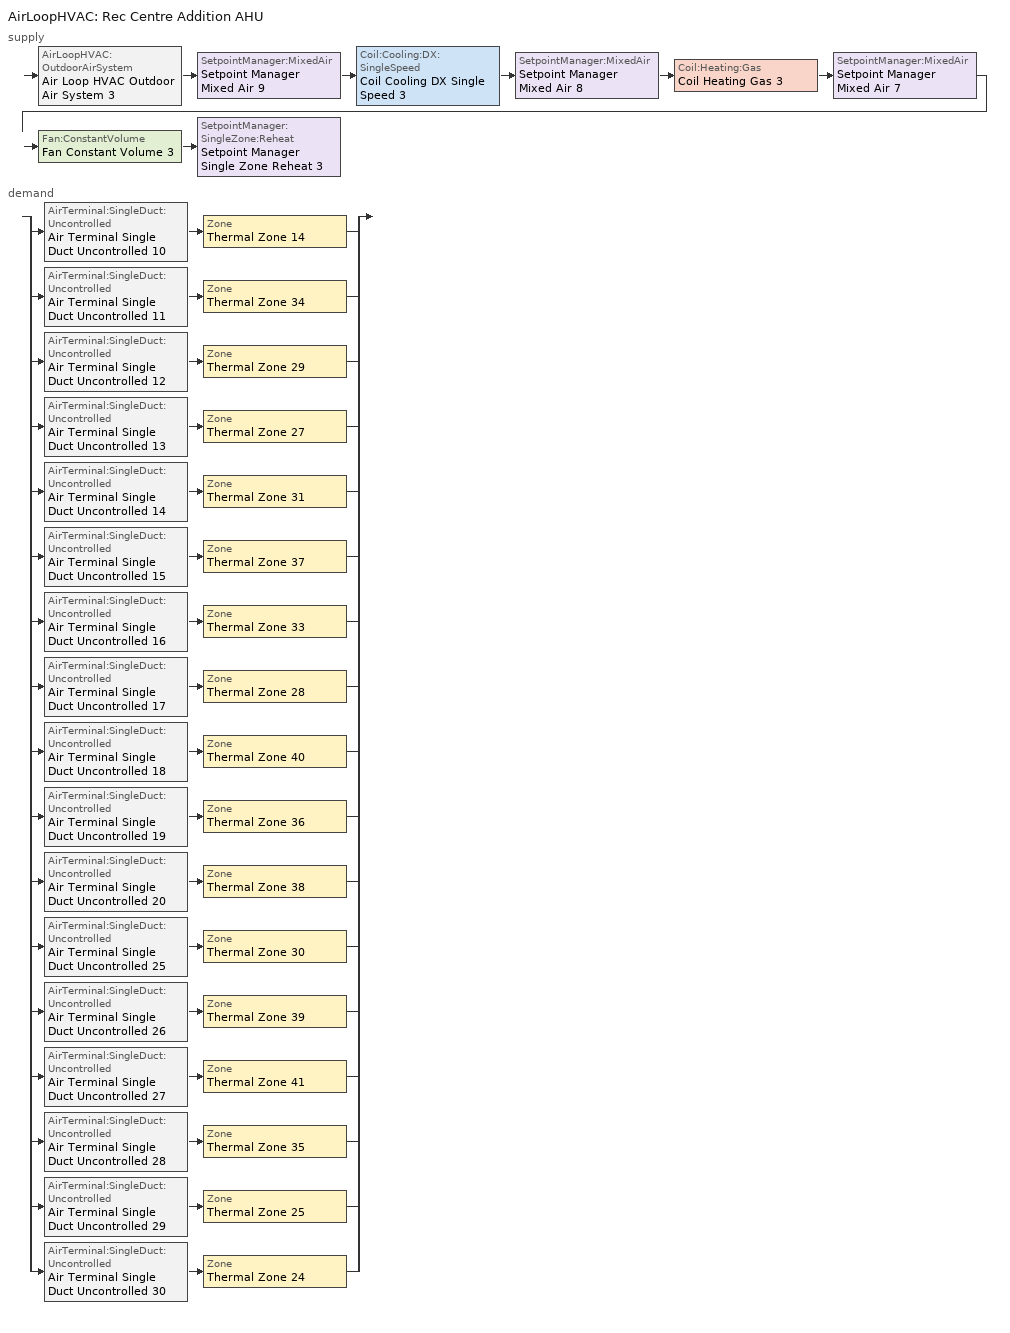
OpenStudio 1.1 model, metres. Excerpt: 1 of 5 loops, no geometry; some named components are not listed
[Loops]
AirLoopHVAC 'Rec Centre Addition AHU'
 supply: AirLoopHVAC:OutdoorAirSystem 'Air Loop HVAC Outdoor Air System 3' > SetpointManager:MixedAir 'Setpoint Manager Mixed Air 9' > Coil:Cooling:DX:SingleSpeed 'Coil Cooling DX Single Speed 3' > SetpointManager:MixedAir 'Setpoint Manager Mixed Air 8' > Coil:Heating:Gas 'Coil Heating Gas 3' > SetpointManager:MixedAir 'Setpoint Manager Mixed Air 7' > Fan:ConstantVolume 'Fan Constant Volume 3' > SetpointManager:SingleZone:Reheat 'Setpoint Manager Single Zone Reheat 3'
 demand: split
  | AirTerminal:SingleDuct:Uncontrolled 'Air Terminal Single Duct Uncontrolled 10' > Zone 'Thermal Zone 14'
  | AirTerminal:SingleDuct:Uncontrolled 'Air Terminal Single Duct Uncontrolled 11' > Zone 'Thermal Zone 34'
  | AirTerminal:SingleDuct:Uncontrolled 'Air Terminal Single Duct Uncontrolled 12' > Zone 'Thermal Zone 29'
  | AirTerminal:SingleDuct:Uncontrolled 'Air Terminal Single Duct Uncontrolled 13' > Zone 'Thermal Zone 27'
  | AirTerminal:SingleDuct:Uncontrolled 'Air Terminal Single Duct Uncontrolled 14' > Zone 'Thermal Zone 31'
  | AirTerminal:SingleDuct:Uncontrolled 'Air Terminal Single Duct Uncontrolled 15' > Zone 'Thermal Zone 37'
  | AirTerminal:SingleDuct:Uncontrolled 'Air Terminal Single Duct Uncontrolled 16' > Zone 'Thermal Zone 33'
  | AirTerminal:SingleDuct:Uncontrolled 'Air Terminal Single Duct Uncontrolled 17' > Zone 'Thermal Zone 28'
  | AirTerminal:SingleDuct:Uncontrolled 'Air Terminal Single Duct Uncontrolled 18' > Zone 'Thermal Zone 40'
  | AirTerminal:SingleDuct:Uncontrolled 'Air Terminal Single Duct Uncontrolled 19' > Zone 'Thermal Zone 36'
  | AirTerminal:SingleDuct:Uncontrolled 'Air Terminal Single Duct Uncontrolled 20' > Zone 'Thermal Zone 38'
  | AirTerminal:SingleDuct:Uncontrolled 'Air Terminal Single Duct Uncontrolled 25' > Zone 'Thermal Zone 30'
  | AirTerminal:SingleDuct:Uncontrolled 'Air Terminal Single Duct Uncontrolled 26' > Zone 'Thermal Zone 39'
  | AirTerminal:SingleDuct:Uncontrolled 'Air Terminal Single Duct Uncontrolled 27' > Zone 'Thermal Zone 41'
  | AirTerminal:SingleDuct:Uncontrolled 'Air Terminal Single Duct Uncontrolled 28' > Zone 'Thermal Zone 35'
  | AirTerminal:SingleDuct:Uncontrolled 'Air Terminal Single Duct Uncontrolled 29' > Zone 'Thermal Zone 25'
  | AirTerminal:SingleDuct:Uncontrolled 'Air Terminal Single Duct Uncontrolled 30' > Zone 'Thermal Zone 24'
[Sizing:Zone] Zone Cooling Design Supply Air Temperature {C}=14; Zone Heating Design Supply Air Temperature {C}=40; Zone Cooling Design Supply Air Humidity Ratio {kg-H2O/kg-air}=0.0085; Zone Heating Design Supply Air Humidity Ratio {kg-H2O/kg-air}=0.008; Heating Design Air Flow Method=DesignDay
Name | Zone Heating Sizing Factor | Zone Cooling Sizing Factor | Cooling Design Air Flow Rate {m3/s}
Thermal Zone 14 | 1.1 | 1.1 | 0
Thermal Zone 24; Thermal Zone 25; Thermal Zone 27; Thermal Zone 28; Thermal Zone 29; Thermal Zone 30; Thermal Zone 31; Thermal Zone 33; Thermal Zone 34; Thermal Zone 35; Thermal Zone 36; Thermal Zone 37; Thermal Zone 38; Thermal Zone 39; Thermal Zone 40; Thermal Zone 41
[Zone equipment]
Thermal Zone 14: Air Terminal Single Duct Uncontrolled 10, Convective Baseboard Water 1
Thermal Zone 24: Convective Baseboard Water 7, Air Terminal Single Duct Uncontrolled 30
Thermal Zone 25: Convective Baseboard Water 8, Air Terminal Single Duct Uncontrolled 29
Thermal Zone 27: Air Terminal Single Duct Uncontrolled 13, Convective Baseboard Water 9
Thermal Zone 28: Air Terminal Single Duct Uncontrolled 17, Convective Baseboard Water 10
Thermal Zone 29: Air Terminal Single Duct Uncontrolled 12
Thermal Zone 30: Air Terminal Single Duct Uncontrolled 25
Thermal Zone 31: Air Terminal Single Duct Uncontrolled 14
Thermal Zone 33: Air Terminal Single Duct Uncontrolled 16
Thermal Zone 34: Air Terminal Single Duct Uncontrolled 11, Convective Baseboard Water 11
Thermal Zone 35: Convective Baseboard Water 12, Air Terminal Single Duct Uncontrolled 28
Thermal Zone 36: Air Terminal Single Duct Uncontrolled 19, Convective Baseboard Water 13
Thermal Zone 37: Air Terminal Single Duct Uncontrolled 15
Thermal Zone 38: Air Terminal Single Duct Uncontrolled 20, Convective Baseboard Water 14
Thermal Zone 39: Convective Baseboard Water 15, Air Terminal Single Duct Uncontrolled 26
Thermal Zone 40: Air Terminal Single Duct Uncontrolled 18, Convective Baseboard Water 17
Thermal Zone 41: Convective Baseboard Water 18, Air Terminal Single Duct Uncontrolled 27
[AirLoopHVAC]
Rec Centre Addition AHU: Design Supply Air Flow Rate {m3/s}=AutoSize
[Sizing:System]
Rec Centre Addition AHU: Type of Load to Size On=Sensible; Design Outdoor Air Flow Rate {m3/s}=Autosize; Minimum System Air Flow Ratio=1; Preheat Design Temperature {C}=7; Preheat Design Humidity Ratio {kg-H2O/kg-Air}=0.008; Precool Design Temperature {C}=12.8; Precool Design Humidity Ratio {kg-H2O/kg-Air}=0.008; Central Cooling Design Supply Air Temperature {C}=12.8; Central Heating Design Supply Air Temperature {C}=40; Sizing Option=NonCoincident; 100% Outdoor Air in Cooling=Yes; 100% Outdoor Air in Heating=Yes; Central Cooling Design Supply Air Humidity Ratio {kg-H2O/kg-Air}=0.0085; Central Heating Design Supply Air Humidity Ratio {kg-H2O/kg-Air}=0.008; Cooling Design Air Flow Method=DesignDay; Cooling Design Air Flow Rate {m3/s}=0; Heating Design Air Flow Method=DesignDay; Heating Design Air Flow Rate {m3/s}=0; System Outdoor Air Method=ZoneSum
[Fan:ConstantVolume]
Fan Constant Volume 3: Availability Schedule=Always On Discrete; Pressure Rise {Pa}=500; Maximum Flow Rate {m3/s}=AutoSize
[Coil:Heating:Gas]
Coil Heating Gas 3: Availability Schedule=Always On Discrete; Gas Burner Efficiency=0.8; Nominal Capacity {W}=AutoSize; Parasitic Electric Load {W}=0; Parasitic Gas Load {W}=0
[Coil:Cooling:DX:SingleSpeed]
Coil Cooling DX Single Speed 3: Availability Schedule=Always On Discrete; Rated Total Cooling Capacity {W}=autosize; Rated Sensible Heat Ratio=autosize; Rated COP {W/W}=3; Rated Air Flow Rate {m3/s}=autosize; Rated Evaporator Fan Power Per Volume Flow Rate {W/(m3/s)}=773.3; Total Cooling Capacity Function of Temperature Curve=Curve Biquadratic 5; Total Cooling Capacity Function of Flow Fraction Curve=Curve Quadratic 7; Energy Input Ratio Function of Temperature Curve=Curve Biquadratic 6; Energy Input Ratio Function of Flow Fraction Curve=Curve Quadratic 8; Part Load Fraction Correlation Curve=Curve Quadratic 9; Condenser Type=AirCooled; Evaporative Condenser Effectiveness=0; Evaporative Condenser Air Flow Rate {m3/s}=Autosize; Evaporative Condenser Pump Rated Power Consumption {W}=Autosize; Crankcase Heater Capacity {W}=0; Maximum Outdoor Dry-Bulb Temperature for Crankcase Heater Operation {C}=0; Basin Heater Capacity {W/K}=0; Basin Heater Setpoint Temperature {C}=10
[SetpointManager:SingleZone:Reheat]
Setpoint Manager Single Zone Reheat 3: Minimum Supply Air Temperature {C}=12.7778; Maximum Supply Air Temperature {C}=43.3333; Control Zone=Thermal Zone 31
[Controller:OutdoorAir]
Controller Outdoor Air 3: Minimum Outdoor Air Flow Rate {m3/s}=Autosize; Maximum Outdoor Air Flow Rate {m3/s}=Autosize; Economizer Control Type=NoEconomizer; Economizer Control Action Type=ModulateFlow; Economizer Maximum Limit Dry-Bulb Temperature {C}=28; Economizer Maximum Limit Enthalpy {J/kg}=64000; Economizer Minimum Limit Dry-Bulb Temperature {C}=-100; Lockout Type=NoLockout; Minimum Limit Type=FixedMinimum; Controller Mechanical Ventilation=Controller Mechanical Ventilation 3; High Humidity Control=No; Heat Recovery Bypass Control Type=BypassWhenOAFlowGreaterThanMinimum
[Controller:MechanicalVentilation]
Controller Mechanical Ventilation 3: Availability Schedule=Always On Discrete; System Outdoor Air Method=ZoneSum
[AirLoopHVAC:OutdoorAirSystem]
Air Loop HVAC Outdoor Air System 3: Controller=Controller Outdoor Air 3
[AirTerminal:SingleDuct:Uncontrolled] Availability Schedule=Always On Discrete; Maximum Air Flow Rate {m3/s}=AutoSize
Air Terminal Single Duct Uncontrolled 10; Air Terminal Single Duct Uncontrolled 11; Air Terminal Single Duct Uncontrolled 12; Air Terminal Single Duct Uncontrolled 13; Air Terminal Single Duct Uncontrolled 14; Air Terminal Single Duct Uncontrolled 15; Air Terminal Single Duct Uncontrolled 16; Air Terminal Single Duct Uncontrolled 17; Air Terminal Single Duct Uncontrolled 18; Air Terminal Single Duct Uncontrolled 19; Air Terminal Single Duct Uncontrolled 20; Air Terminal Single Duct Uncontrolled 25; Air Terminal Single Duct Uncontrolled 26; Air Terminal Single Duct Uncontrolled 27; Air Terminal Single Duct Uncontrolled 28; Air Terminal Single Duct Uncontrolled 29; Air Terminal Single Duct Uncontrolled 30
[Schedule:Constant]
Always On Discrete: Value=1
[Curve:Biquadratic] Minimum Value of x {BasedOnField A2}=17; Maximum Value of x {BasedOnField A2}=22; Minimum Value of y {BasedOnField A3}=13; Maximum Value of y {BasedOnField A3}=46
Name | Coefficient1 Constant | Coefficient2 x | Coefficient3 x**2 | Coefficient4 y | Coefficient5 y**2 | Coefficient6 x*y
Curve Biquadratic 5 | 0.42415 | 0.04426 | -0.00042 | 0.00333 | -8e-005 | -0.00021
Curve Biquadratic 6 | 1.23649 | -0.02431 | 0.00057 | -0.01434 | 0.00063 | -0.00038
[Curve:Quadratic]
Name | Coefficient1 Constant | Coefficient2 x | Coefficient3 x**2 | Minimum Value of x {BasedOnField A2} | Maximum Value of x {BasedOnField A2}
Curve Quadratic 7 | 0.77136 | 0.34053 | -0.11088 | 0.75918 | 1.13877
Curve Quadratic 8 | 1.2055 | -0.32953 | 0.12308 | 0.75918 | 1.13877
Curve Quadratic 9 | 0.771 | 0.229 | 0 | 0 | 1
